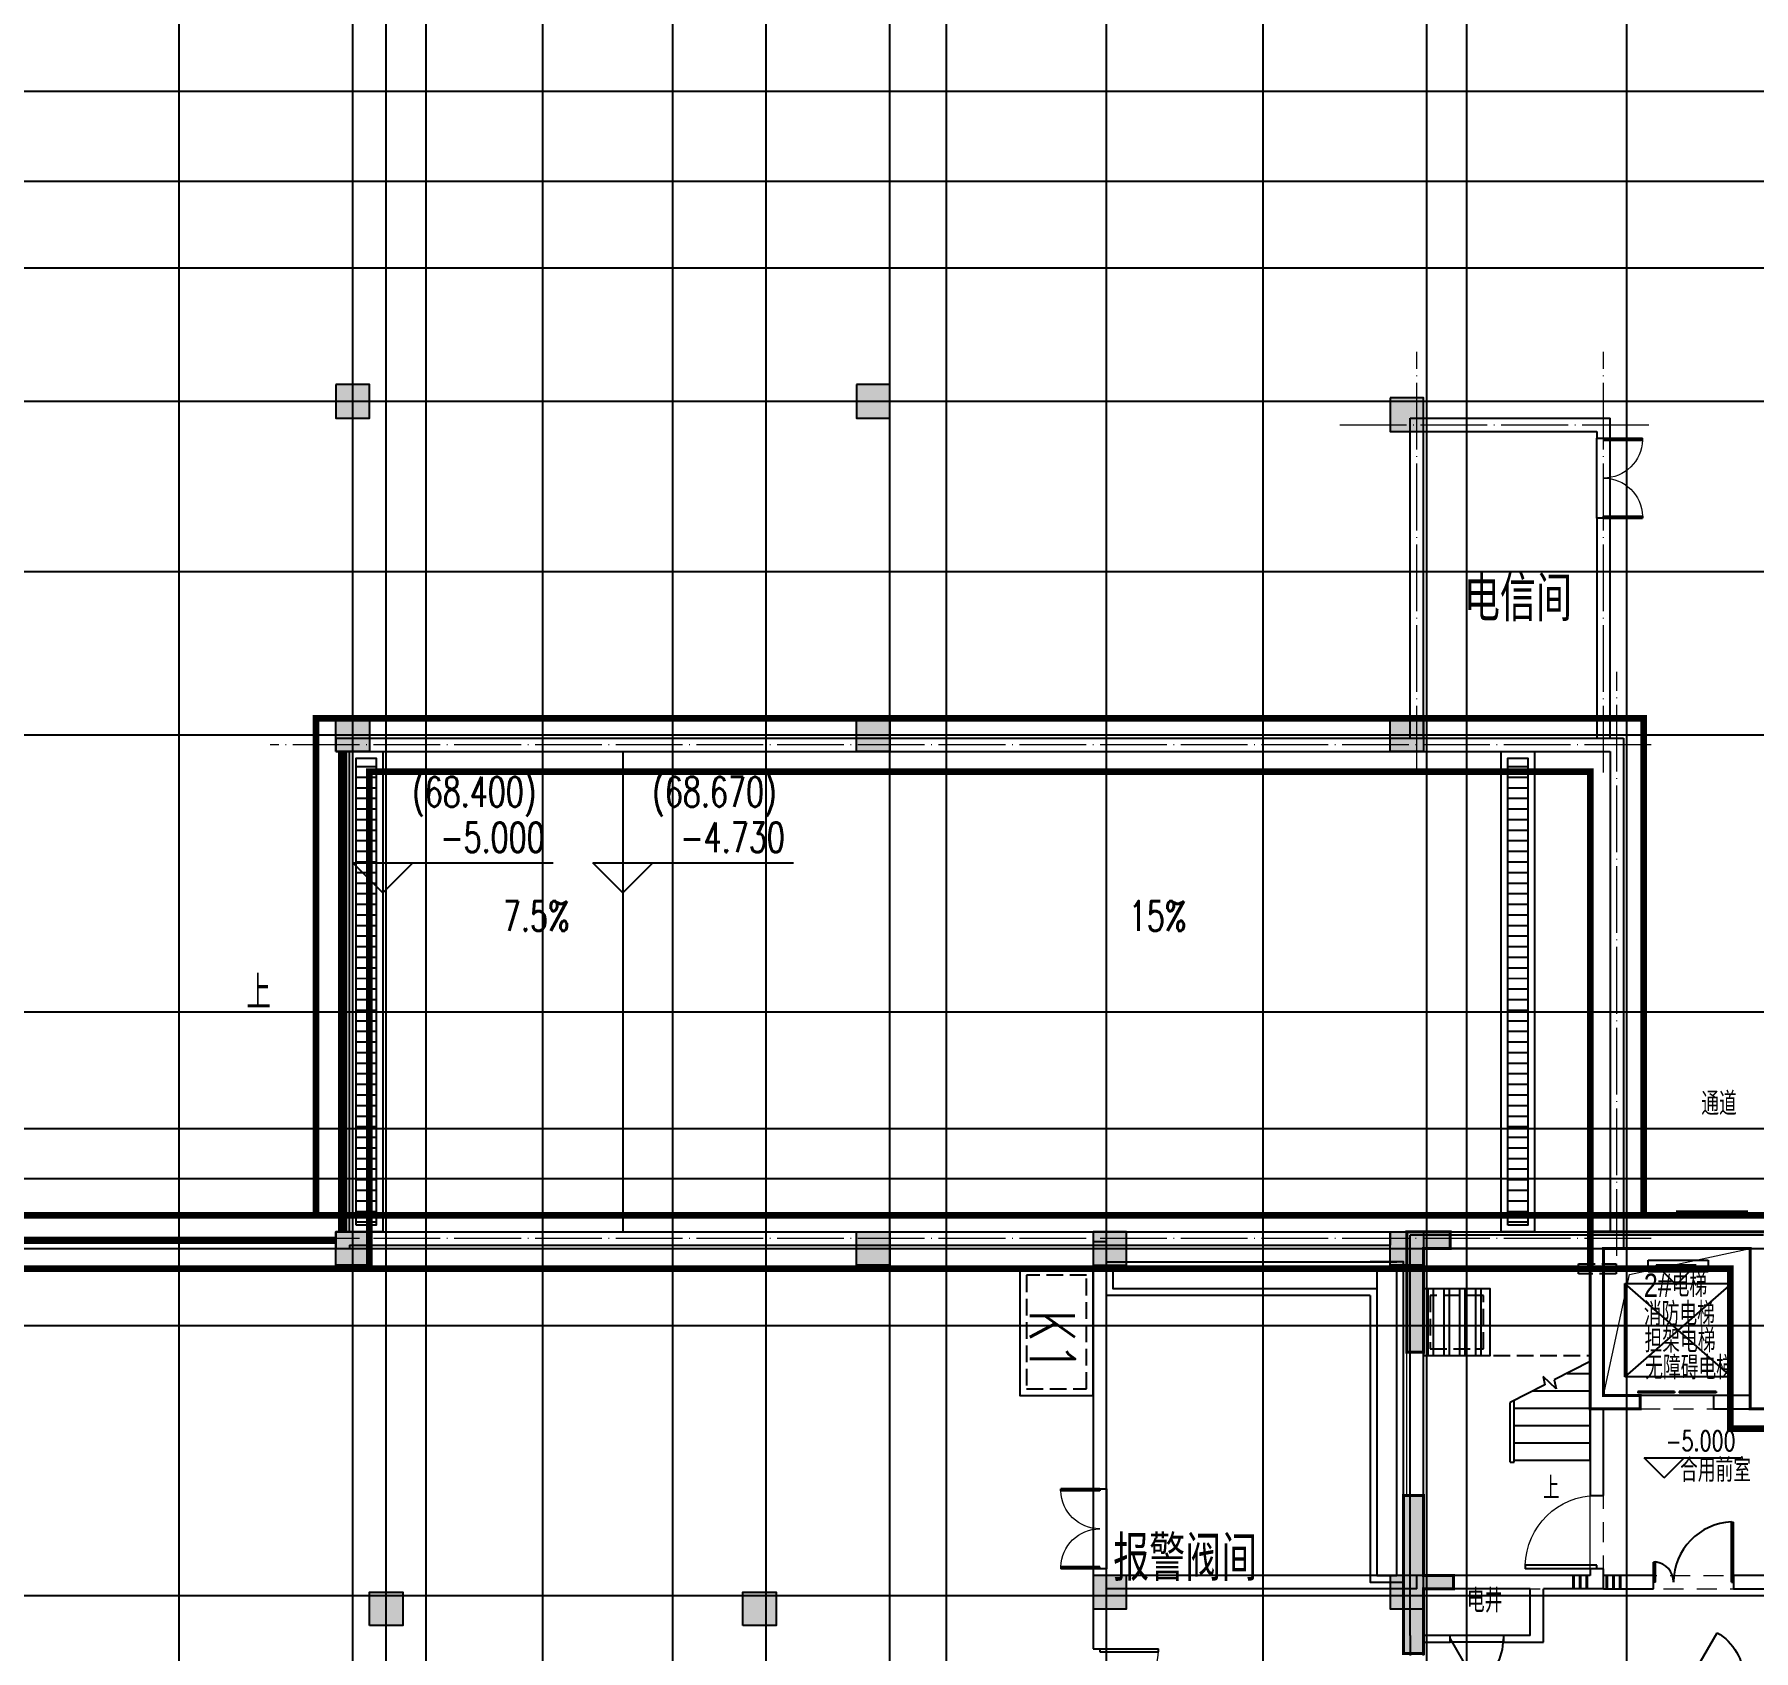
# Model space of a CAD drawing. Extents: x 369444 to 684549, y -549309 to 575337.
# Drawn here: x 561753 to 587524, y 277632 to 301857 of the extents above; entities that cross this region are included whole.
import ezdxf

# ---------------------------------------------------------------- set-up
doc = ezdxf.new("R2010")
doc.units = 0
doc.header["$LTSCALE"] = 1000
doc.header["$MEASUREMENT"] = 0
for name, pattern in [('__DASH', [0.35, 0.25, -0.1]), ('DASH', [0.35, 0.25, -0.1]), ('DOTE', [2.42, 2, -0.2, 0.02, -0.2]), ('线型3', [500, 300, -200])]:
    doc.linetypes.add(name, pattern=pattern)
for name, color, linetype in [('COLUMN', 9, 'Continuous'), ('DIM_ELEV', 3, 'Continuous'), ('DIM_IDEN', 3, 'Continuous'), ('DIM_LEAD', 3, 'Continuous'), ('DIM_SYMB', 3, 'Continuous'), ('DOTE', 1, 'Continuous'), ('EVTR', 2, 'Continuous'), ('K-1看线', 123, 'Continuous'), ('STAIR', 2, 'Continuous'), ('T-填充', 8, 'Continuous'), ('WALL', 9, 'Continuous'), ('WINDOW', 4, 'Continuous'), ('填充', 8, 'Continuous'), ('房间名称', 72, 'Continuous'), ('排水', 61, 'Continuous'), ('砼墙', 151, 'Continuous'), ('车库集水坑', 60, 'Continuous'), ('防火分区线', 7, 'Continuous'), ('集水坑图层', 125, 'Continuous')]:
    doc.layers.add(name, color=color, linetype=linetype)
for name, color, linetype, lineweight in [('DOTE2', 122, 'DOTE', 9), ('TEXT', 7, 'Continuous', 13), ('梁', 4, 'Continuous', 18), ('梁虚线', 134, '线型3', 18), ('次梁箍筋', 1, 'Continuous', 40), ('洞口边线', 9, 'Continuous', 18)]:
    doc.layers.add(name, color=color, linetype=linetype, lineweight=lineweight)
doc.styles.add('_HZTXT', font='txt.shx', dxfattribs={"width": 0.8, "bigfont": 'HZTXT.shx'})
doc.styles.add('_TCH_DIM', font='SIMPLEX', dxfattribs={"bigfont": 'GBCBIG'})
doc.styles.add('HNSJY', font='hnsjy-07.shx', dxfattribs={"width": 0.8, "bigfont": 'hnsjy-hz.shx'})

# ---------------------------------------------------------------- blocks, each defined once
blk = doc.blocks.new('$DorLib2D$00000213')
at = {"color": 0, "linetype": 'DASH', "const_width": 0.02}
blk.add_lwpolyline([(0.5, 0), (-0.5, 0)], dxfattribs=at)
blk = doc.blocks.new('$DorLib2D$00000002')
for p, q in [((-0.5, 0), (-0.5, 0.4875)), ((-0.475, 0.4875), (-0.5, 0.4875)), ((-0.475, 0), (-0.475, 0.4875)), ((0.475, 0), (0.475, 0.4875)), ((0.475, 0.4875), (0.5, 0.4875)), ((0.5, 0), (0.5, 0.4875)), ((-0.5, 0), (-0.475, 0)), ((0.5, 0), (0.475, 0))]:
    blk.add_line(p, q)
at = {"lineweight": 13}
for centre, start, end in [((-0.4875, 0), 0, 88.53072), ((0.4875, 0), 91.46928, 180)]:
    blk.add_arc(centre, 0.4875, start, end, dxfattribs=at)
blk = doc.blocks.new('$DORLIB2D$00000127')
at = {"color": 0}
for points in [[(-0.533, 0.795), (-0.533, 0.69)], [(-0.033, 0.795), (-0.533, 0.795)], [(-0.033, 0.795), (-0.033, 0.69)], [(0.533, 0.795), (0.033, 0.795)], [(0.033, 0.795), (0.033, 0.69)], [(0.533, 0.795), (0.533, 0.69)], [(-0.033, 0.69), (-0.533, 0.69)], [(0.5, 0.5), (-0.5, 0.5)], [(0.533, 0.69), (0.033, 0.69)]]:
    blk.add_lwpolyline(points, dxfattribs=at)
blk = doc.blocks.new('$DorLib2D$00000001')
for p, q in [((0.45, 0.975), (0.5, 0.975)), ((0.45, 0), (0.45, 0.975)), ((0.5, 0), (0.5, 0.975)), ((0.5, 0), (0.45, 0))]:
    blk.add_line(p, q)
at = {"lineweight": 13}
blk.add_arc((0.475, 0), 0.975, 91.4693, 180, dxfattribs=at)
blk = doc.blocks.new('$DORLIB2D$00000228')
at = {"color": 0, "lineweight": -2}
blk.add_line((0.5, 0), (0, 0.866), dxfattribs=at)
blk.add_arc((0.5, 0), 1, 120, 180, dxfattribs=at)
blk = doc.blocks.new('$DorLib2D$00000225')
at = {"color": 0}
for p, q in [((0.475, -0.001), (0.475, 0.752)), ((0.475, 0.752), (0.5, 0.752)), ((0.5, -0.001), (0.5, 0.752)), ((-0.5, 0), (-0.5, 0.252)), ((-0.475, 0.252), (-0.5, 0.252)), ((-0.475, 0), (-0.475, 0.252)), ((-0.475, 0), (-0.5, 0)), ((0.475, -0.001), (0.5, -0.001))]:
    blk.add_line(p, q, dxfattribs=at)
for centre, radius, start, end in [((0.505, -0.002), 0.755, 92.2493, 179.7238), ((-0.501, 0.003), 0.251, 359.7899, 84.0974)]:
    blk.add_arc(centre, radius, start, end, dxfattribs=at)
blk = doc.blocks.new('column500')
h = blk.add_hatch(color=0)
h.dxf.hatch_style = 1
h.paths.add_polyline_path([(-216381, -381440), (-215881, -381440), (-215881, -380940), (-216381, -380940)])
at = {"color": 0}
blk.add_lwpolyline([(-216381, -381440), (-215881, -381440), (-215881, -380940), (-216381, -380940)], close=True, dxfattribs=at)
blk = doc.blocks.new('17#梁图')
at = {"layer": '梁', "color": 0, "lineweight": 18, "ltscale": 1}
for p, q in [((-4574910, 2820123), (-4572810, 2820123)), ((-4574910, 2819873), (-4572810, 2819873)), ((-4575560, 2816173), (-4575560, 2818323)), ((-4575310, 2816173), (-4575310, 2818323)), ((-4572060, 2817673), (-4570410, 2817673)), ((-4572810, 2814973), (-4572810, 2817473)), ((-4574860, 2814973), (-4572810, 2814973))]:
    blk.add_line(p, q, dxfattribs=at)
at = {"layer": '梁虚线', "color": 0, "lineweight": 18, "ltscale": 0.001}
for p, q in [((-4572610, 2814973), (-4572610, 2817473)), ((-4572060, 2817473), (-4570410, 2817473)), ((-4574860, 2814773), (-4572710, 2814773)), ((-4572710, 2814773), (-4569910, 2814773)), ((-4572610, 2814973), (-4569910, 2814973))]:
    blk.add_line(p, q, dxfattribs=at)
at = {"layer": '次梁箍筋', "color": 0, "linetype": 'Continuous'}
for points in [[(-4573060, 2814973, 44.9, 44.9, 0), (-4573060, 2814773, 0, 0, 0)], [(-4572960, 2814973, 44.9, 44.9, 0), (-4572960, 2814773, 0, 0, 0)], [(-4572860, 2814973, 44.9, 44.9, 0), (-4572860, 2814773, 0, 0, 0)], [(-4572560, 2814973, 44.9, 44.9, 0), (-4572560, 2814773, 0, 0, 0)], [(-4572460, 2814973, 44.9, 44.9, 0), (-4572460, 2814773, 0, 0, 0)], [(-4572360, 2814973, 44.9, 44.9, 0), (-4572360, 2814773, 0, 0, 0)]]:
    blk.add_lwpolyline(points, format="xyseb", dxfattribs=at)
at = {"layer": '洞口边线', "color": 0, "ltscale": 1}
blk.add_lwpolyline([(-4570410, 2819873), (-4572610, 2819873), (-4572610, 2817673), (-4572221, 2819484), (-4570410, 2819873)], close=True, dxfattribs=at)
at = {"layer": '砼墙', "color": 0, "ltscale": 1, "const_width": 45}
for points in [[(-4574910, 2819873), (-4575310, 2819873), (-4575310, 2818323), (-4575560, 2818323), (-4575560, 2820123), (-4574910, 2820123)], [(-4574860, 2814773), (-4575310, 2814773), (-4575310, 2813803), (-4575610, 2813803), (-4575610, 2814773), (-4575610, 2816173), (-4575310, 2816173), (-4575310, 2814973), (-4574860, 2814973)]]:
    blk.add_lwpolyline(points, close=True, dxfattribs=at)
blk.add_lwpolyline([(-4569660, 2817473), (-4570410, 2817473), (-4570410, 2819873), (-4572610, 2819873), (-4572610, 2817673), (-4572060, 2817673), (-4572060, 2817473), (-4572810, 2817473), (-4572810, 2820123), (-4570410, 2820123), (-4570160, 2820123), (-4570160, 2817723), (-4569660, 2817723), (-4569660, 2817473), (-4569660, 2817373), (-4569910, 2817373), (-4569910, 2817473)], dxfattribs=at)

msp = doc.modelspace()

# ---------------------------------------------------------------- hatches: boundary and pattern name
at = {"layer": 'T-填充'}
h = msp.add_hatch(color=8, dxfattribs=at)
h.dxf.hatch_style = 1
h.paths.add_polyline_path([(600674.5, 278557), (600674.5, 279057), (600124.5, 279057), (600124.5, 278557)])
h.paths.add_polyline_path([(599974.5, 277257), (599974.5, 277007), (599974.5, 276857), (600124.5, 276857), (600374.5, 276857), (600374.5, 277257)], flags=17)
h.paths.add_polyline_path([(588424.5, 278557), (588424.5, 279007), (587974.5, 279007), (587974.5, 278557)])
h.paths.add_polyline_path([(588224.5, 277257), (587774.5, 277257), (587774.5, 276857), (588024.5, 276857), (588224.5, 276857), (588224.5, 277007)], flags=17)
h.paths.add_polyline_path([(607624.5, 275007), (605574.5, 275007), (605574.5, 278557), (605174.5, 278557), (605174.5, 278757), (605574.5, 278757), (605574.5, 283457), (603074.5, 283457), (603074.5, 281057), (602324.5, 281057), (602324.5, 281257), (602874.5, 281257), (602874.5, 283457), (600674.5, 283457), (600674.5, 281257), (601224.5, 281257), (601224.5, 281057), (600424.5, 281057), (600424.5, 283707), (602874.5, 283707), (605824.5, 283707), (605824.5, 278757), (605824.5, 275257), (607874.5, 275257), (611474.5, 275257), (614474.5, 275257), (614474.5, 272107), (614474.5, 265707), (613924.5, 265707), (613924.5, 265957), (614174.5, 265957), (614174.5, 271857), (613774.5, 271857), (613774.5, 272107), (614174.5, 272107), (614174.5, 275007), (611474.5, 275007), (611474.5, 273257), (611224.5, 273257), (611224.5, 275007), (607874.5, 275007), (607874.5, 274157), (607624.5, 274157)])
h.paths.add_polyline_path([(592274.5, 274207), (591724.5, 274207), (591724.5, 274457), (592274.5, 274457), (592674.5, 274457), (592674.5, 274207), (592524.5, 274207), (592524.5, 271307), (590774.5, 271307), (590774.5, 271557), (592274.5, 271557)], flags=17)
h.paths.add_polyline_path([(582974.5, 283657), (582574.5, 283657), (582574.5, 282107), (582324.5, 282107), (582324.5, 283907), (582974.5, 283907)])
h.paths.add_polyline_path([(598224.5, 266707), (597374.5, 266707), (596674.5, 266707), (596674.5, 266957), (597124.5, 266957), (597124.5, 270157), (597374.5, 270157), (597374.5, 266957), (598224.5, 266957)], flags=17)
h.paths.add_polyline_path([(590774.5, 266707), (589924.5, 266707), (589924.5, 266957), (590774.5, 266957), (590774.5, 270157), (591024.5, 270157), (591024.5, 266957), (591474.5, 266957), (591474.5, 266707)], flags=17)
h.paths.add_polyline_path([(596424.5, 274207), (595874.5, 274207), (595874.5, 271557), (597374.5, 271557), (597374.5, 271307), (595624.5, 271307), (595624.5, 274207), (595474.5, 274207), (595474.5, 274457), (595874.5, 274457), (596424.5, 274457)], flags=17)
h.paths.add_polyline_path([(604774.5, 266707), (603724.5, 266707), (602974.5, 266707), (602974.5, 266957), (603724.5, 266957), (603724.5, 270757), (604024.5, 270757), (604024.5, 266957), (604774.5, 266957)], flags=17)
h.paths.add_polyline_path([(600124.5, 274232), (599674.5, 274232), (599674.5, 274482), (600374.5, 274482), (600374.5, 271307), (600124.5, 271307)], flags=17)
h.paths.add_polyline_path([(588474.5, 274207), (588024.5, 274207), (588024.5, 271307), (587774.5, 271307), (587774.5, 274457), (588474.5, 274457)], flags=17)
h.paths.add_polyline_path([(584124.5, 266707), (583374.5, 266707), (583374.5, 266957), (584124.5, 266957), (584124.5, 270657), (584424.5, 270657), (584424.5, 266957), (585174.5, 266957), (585174.5, 266707)], flags=17)
h.paths.add_polyline_path([(583024.5, 278557), (582574.5, 278557), (582574.5, 277587), (582274.5, 277587), (582274.5, 278557), (582274.5, 279957), (582574.5, 279957), (582574.5, 278757), (583024.5, 278757)])
h.paths.add_polyline_path([(574224.5, 265707), (573674.5, 265707), (573674.5, 270407), (573974.5, 270407), (573974.5, 265957), (574224.5, 265957)])
h.paths.add_polyline_path([(578174.5, 266707), (577474.5, 266707), (577474.5, 265707), (576624.5, 265707), (576624.5, 265957), (577224.5, 265957), (577224.5, 266957), (577224.5, 269857), (577474.5, 269857), (577474.5, 266957), (578174.5, 266957)], flags=17)
h.paths.add_polyline_path([(600374.5, 266707), (600024.5, 266707), (600024.5, 266957), (600074.5, 266957), (600074.5, 270157), (600374.5, 270157), (600374.5, 266957), (600574.5, 266957), (600574.5, 266707)], flags=17)
h.paths.add_polyline_path([(588124.5, 266707), (587774.5, 266707), (587574.5, 266707), (587574.5, 266957), (587774.5, 266957), (587774.5, 270157), (588074.5, 270157), (588074.5, 266957), (588124.5, 266957)], flags=17)
h.paths.add_polyline_path([(574374.5, 271857), (573674.5, 271857), (573674.5, 275257), (574349.5, 275257), (574349.5, 275007), (573974.5, 275007), (573974.5, 272107), (574374.5, 272107)])
edge = h.paths.add_edge_path()
edge.add_line((588224.5, 281257), (587474.5, 281257))
edge.add_line((587474.5, 281257), (587474.5, 283657))
edge.add_line((587474.5, 283657), (585274.5, 283657))
edge.add_line((585274.5, 283657), (585274.5, 281457))
edge.add_line((585274.5, 281457), (585824.5, 281457))
edge.add_line((585824.5, 281457), (585824.5, 281257))
edge.add_line((585824.5, 281257), (585074.5, 281257))
edge.add_line((585074.5, 281257), (585074.5, 283907))
edge.add_line((585074.5, 283907), (587474.5, 283907))
edge.add_line((587474.5, 283907), (587724.5, 283907))
edge.add_line((587724.5, 283907), (587724.5, 281507))
edge.add_line((587724.5, 281507), (588224.5, 281507))
edge.add_line((588224.5, 281507), (588224.5, 281257))
edge.add_line((588224.5, 281257), (588224.5, 281157))
edge.add_line((588224.5, 281157), (587974.5, 281157))
edge.add_line((587974.5, 281157), (587974.5, 281257))
h.paths.add_polyline_path([(588224.5, 281257), (587474.5, 281257), (587474.5, 283657), (585274.5, 283657), (585274.5, 281457), (585824.5, 281457), (585824.5, 281257), (585074.5, 281257), (585074.5, 283907), (587474.5, 283907), (587724.5, 283907), (587724.5, 281507), (588224.5, 281507)], flags=17)
edge = h.paths.add_edge_path()
edge.add_line((614224.5, 262126), (614474.5, 262126))
edge.add_line((614224.5, 262126), (614224.5, 265707))
edge.add_line((614474.5, 262126), (614474.5, 265707))
edge.add_line((588024.5, 276857), (588024.5, 276107))
edge.add_line((588024.5, 276107), (584424.5, 276107))
edge.add_line((584424.5, 276107), (584424.5, 275007))
edge.add_line((584424.5, 275007), (584424.5, 272857))
edge.add_line((584424.5, 272857), (584124.5, 272857))
edge.add_line((584124.5, 272857), (584124.5, 275007))
edge.add_line((584124.5, 275007), (582574.5, 275007))
edge.add_line((582574.5, 275007), (580524.5, 275007))
edge.add_line((580524.5, 275007), (580524.5, 274157))
edge.add_line((580524.5, 274157), (580274.5, 274157))
edge.add_line((580274.5, 274157), (580274.5, 275007))
edge.add_line((580274.5, 275007), (576924.5, 275007))
edge.add_line((576924.5, 275007), (576924.5, 272107))
edge.add_line((576924.5, 272107), (580274.5, 272107))
edge.add_line((580274.5, 272107), (580274.5, 272657))
edge.add_line((580274.5, 272657), (580524.5, 272657))
edge.add_line((580524.5, 272657), (580524.5, 271857))
edge.add_line((580524.5, 271857), (580524.5, 266957))
edge.add_line((580524.5, 266957), (580674.5, 266957))
edge.add_line((580674.5, 266957), (580674.5, 266707))
edge.add_line((580674.5, 266707), (580524.5, 266707))
edge.add_line((580524.5, 266707), (580524.5, 265957))
edge.add_line((580524.5, 265957), (610674.5, 265957))
edge.add_line((610674.5, 265957), (610674.5, 266707))
edge.add_line((610674.5, 266707), (609974.5, 266707))
edge.add_line((609974.5, 266707), (609974.5, 266957))
edge.add_line((609974.5, 266957), (610674.5, 266957))
edge.add_line((610674.5, 266957), (610674.5, 269757))
edge.add_line((610674.5, 269757), (610924.5, 269757))
edge.add_line((610924.5, 269757), (610924.5, 266957))
edge.add_line((610924.5, 266957), (610924.5, 265957))
edge.add_line((610924.5, 265957), (611924.5, 265957))
edge.add_line((611924.5, 265957), (611924.5, 271857))
edge.add_line((611924.5, 271857), (607874.5, 271857))
edge.add_line((607874.5, 271857), (607874.5, 266957))
edge.add_line((607874.5, 266957), (608174.5, 266957))
edge.add_line((608174.5, 266957), (608174.5, 266707))
edge.add_line((608174.5, 266707), (607874.5, 266707))
edge.add_line((607874.5, 266707), (607474.5, 266707))
edge.add_line((607474.5, 266707), (607474.5, 266957))
edge.add_line((607474.5, 266957), (607624.5, 266957))
edge.add_line((607624.5, 266957), (607624.5, 271857))
edge.add_line((607624.5, 271857), (603724.5, 271857))
edge.add_line((603724.5, 271857), (603724.5, 276107))
edge.add_line((603724.5, 276107), (600124.5, 276107))
edge.add_line((600124.5, 276107), (600124.5, 276857))
edge.add_line((587774.5, 276857), (587774.5, 276357))
edge.add_line((587774.5, 276357), (584124.5, 276357))
edge.add_line((584124.5, 276357), (584124.5, 275257))
edge.add_line((584124.5, 275257), (582574.5, 275257))
edge.add_line((582574.5, 275257), (582574.5, 276227))
edge.add_line((582574.5, 276227), (582274.5, 276227))
edge.add_line((582274.5, 276227), (582274.5, 275257))
edge.add_line((582274.5, 275257), (580274.5, 275257))
edge.add_line((580274.5, 275257), (576674.5, 275257))
edge.add_line((576674.5, 275257), (576199.5, 275257))
edge.add_line((576199.5, 275257), (576199.5, 275007))
edge.add_line((576199.5, 275007), (576674.5, 275007))
edge.add_line((576674.5, 275007), (576674.5, 271857))
edge.add_line((576674.5, 271857), (580274.5, 271857))
edge.add_line((580274.5, 271857), (580274.5, 266957))
edge.add_line((580274.5, 266957), (579974.5, 266957))
edge.add_line((579974.5, 266957), (579974.5, 266707))
edge.add_line((579974.5, 266707), (580274.5, 266707))
edge.add_line((580274.5, 266707), (580274.5, 265707))
edge.add_line((580274.5, 265707), (610674.5, 265707))
edge.add_line((610674.5, 265707), (612174.5, 265707))
edge.add_line((612174.5, 265707), (612174.5, 272107))
edge.add_line((612174.5, 272107), (607874.5, 272107))
edge.add_line((607874.5, 272107), (607874.5, 272657))
edge.add_line((607874.5, 272657), (607624.5, 272657))
edge.add_line((607624.5, 272657), (607624.5, 272107))
edge.add_line((607624.5, 272107), (604024.5, 272107))
edge.add_line((604024.5, 272107), (604024.5, 276357))
edge.add_line((604024.5, 276357), (600374.5, 276357))
edge.add_line((600374.5, 276357), (600374.5, 276857))
edge.add_line((588224.5, 277257), (599974.5, 277257))
edge.add_line((588224.5, 277007), (599974.5, 277007))
at = {"layer": '填充'}
h = msp.add_hatch(dxfattribs=at)
h.set_pattern_fill('ANSI31', color=256, scale=100, angle=675, style=0)
h.set_pattern_definition([(360, (-17761558.82, 3496204.65), (1e-13, 158.75), [])])
h.paths.add_polyline_path([(566574.5, 284007), (566574.5, 291007), (566874.5, 291007), (566874.5, 284007)])
h = msp.add_hatch(dxfattribs=at)
h.set_pattern_fill('ANSI31', color=256, scale=100, angle=675, style=0)
h.set_pattern_definition([(360, (-17744291.82, 3496204.65), (1e-13, 158.75), [])])
h.paths.add_polyline_path([(583841.5, 284007), (583841.5, 291007), (584141.5, 291007), (584141.5, 284007)])
at = {"layer": '填充', "ltscale": 6}
h = msp.add_hatch(dxfattribs=at)
h.set_pattern_fill('ANSI31', color=256, scale=150, angle=45, style=0)
h.set_pattern_definition([(90, (-38490348839.55, -3903794473.42), (-238.125, 4e-14), [])])
h.paths.add_polyline_path([(581874.5, 283357), (577924.5, 283357), (577924.5, 283057), (581874.5, 283057)])
h = msp.add_hatch(dxfattribs=at)
h.set_pattern_fill('ANSI31', color=256, scale=150, angle=135, style=0)
h.set_pattern_definition([(180, (-38490348839.55, -3903794473.42), (-4e-14, -238.125), [])])
h.paths.add_polyline_path([(582174.5, 283357), (581874.5, 283357), (581874.5, 283057), (581874.5, 278757), (582174.5, 278757)])
at = {"layer": '集水坑图层'}
h = msp.add_hatch(dxfattribs=at)
h.set_pattern_fill('ANSI32', color=256, scale=50, angle=45, style=0)
h.set_pattern_definition([(270, (265463.59, 173504.4), (-238.125, -6e-14), []), (270, (265542.96, 173425.04), (-238.125, -6e-14), [])])
h.paths.add_polyline_path([(582574.5, 282057), (582574.5, 282557), (582574.5, 283057), (583574.5, 283057), (583574.5, 282057)])

# ---------------------------------------------------------------- linework, layer by layer
at = {"layer": 'DIM_ELEV'}
for p, q in [((566974.5, 288991), (566524.5, 289441)), ((566524.5, 289441), (569531.4, 289441)), ((566974.5, 288991), (567424.5, 289441)), ((570574.5, 288991), (570124.5, 289441)), ((570124.5, 289441), (573131.4, 289441)), ((570574.5, 288991), (571024.5, 289441)), ((586362.3, 284219.2), (587435.8, 284219.2)), ((586362.3, 283114.2), (586062.3, 283414.2)), ((586062.3, 283414.2), (586662.3, 283414.2)), ((586362.3, 283114.2), (586662.3, 283414.2)), ((586184.4, 280221.2), (585884.4, 280521.2)), ((585884.4, 280521.2), (587339.9, 280521.2)), ((586184.4, 280221.2), (586484.4, 280521.2))]:
    msp.add_line(p, q, dxfattribs=at)
at = {"layer": 'DIM_IDEN'}
msp.add_circle((582905.1, 282361.6), 0, dxfattribs=at)
at = {"layer": 'DIM_LEAD', "const_width": 40}
msp.add_lwpolyline([(586654.2, 283315.9, 1), (586654.2, 283355.9, 1)], format="xyb", close=True, dxfattribs=at)
at = {"layer": 'DIM_SYMB', "lineweight": -2}
for points in [[(569920, 288261.8, 0, 0, 0), (569105.1, 288261.8, 120, 0, 0), (568655.1, 288261.8, 0, 0, 0)], [(579194.9, 288261.8, 0, 0, 0), (578380, 288261.8, 120, 0, 0), (577930, 288261.8, 0, 0, 0)]]:
    msp.add_lwpolyline(points, format="xyseb", dxfattribs=at)
at = {"layer": 'DIM_SYMB'}
msp.add_lwpolyline([(565403.3, 287507, 0, 0, 0), (584424.5, 287507, 120, 0, 0), (584874.5, 287507, 0, 0, 0)], format="xyseb", dxfattribs=at)
at = {"layer": 'DIM_SYMB', "elevation": 0}
msp.add_lwpolyline([(584474.5, 280357, 0, 0, 0), (584474.5, 281227, 80, 0, 0), (584474.5, 281527, 0, 0, 0)], format="xyseb", dxfattribs=at)
at = {"layer": 'DOTE', "color": 8}
for p, q in [((563924.5, 261807), (563924.5, 476704.8)), ((566524.5, 59364.2), (566524.5, 476704.8)), ((567024.5, 59364.2), (567024.5, 476704.8)), ((567624.5, 59364.2), (567624.5, 476704.8)), ((569374.5, 261807), (569374.5, 476704.8)), ((571324.5, 261807), (571324.5, 476704.8)), ((572724.5, 59364.2), (572724.5, 476704.8)), ((574574.5, 59364.2), (574574.5, 476704.8)), ((575424.5, 59364.2), (575424.5, 476704.8)), ((577824.5, 261807), (577824.5, 476704.8)), ((580174.5, 59364.2), (580174.5, 476704.8)), ((582624.5, 59364.2), (582624.5, 476704.8)), ((583224.5, 261807), (583224.5, 476704.8)), ((585624.5, 261807), (585624.5, 476704.8))]:
    msp.add_line(p, q, dxfattribs=at)
at = {"layer": 'DOTE', "color": 8, "lineweight": -2}
for p, q in [((377844.4, 301006.9), (624570.9, 301006.9)), ((377844.4, 299657), (624570.9, 299657)), ((377844.4, 298357), (624570.9, 298357)), ((377844.4, 296357), (624570.9, 296357)), ((377844.4, 293807), (624570.9, 293807)), ((377844.4, 291357), (624570.9, 291357)), ((377844.4, 287207), (624570.9, 287207)), ((377844.4, 285456.9), (624570.9, 285456.9)), ((377844.4, 284706.9), (624570.9, 284706.9)), ((377844.4, 283657), (624570.9, 283657)), ((377844.4, 282507), (624570.9, 282507)), ((377844.4, 278457), (624570.9, 278457))]:
    msp.add_line(p, q, dxfattribs=at)
at = {"layer": 'DOTE2', "linetype": 'DOTE', "ltscale": 0.5}
for points in [[(582474.5, 290793.2), (582474.5, 297101.3)], [(585274.5, 290793.2), (585274.5, 297101.3)], [(581322.2, 296007), (586020.1, 296007)]]:
    msp.add_lwpolyline(points, dxfattribs=at)
at = {"layer": 'DOTE2', "linetype": 'DOTE', "ltscale": 0.5, "elevation": 96.9}
for points in [[(585474.5, 283548.5), (585474.5, 292301.3)], [(585988.3, 291207), (565287.3, 291207)], [(585988.3, 283807), (565287.3, 283807)]]:
    msp.add_lwpolyline(points, dxfattribs=at)
at = {"layer": 'EVTR'}
for p, q in [((585944.5, 283483.1, 0), (586844.5, 283483.1, 0)), ((585944.5, 283308.1, 0), (585944.5, 283483.1, 0)), ((586844.5, 283483.1, 0), (586844.5, 283308.1, 0)), ((586844.5, 283308.1, 0), (585944.5, 283308.1, 0)), ((587194.5, 281733.1, 0), (585594.5, 283133.1, 0)), ((587194.5, 283133.1, 0), (585594.5, 281733.1, 0)), ((585594.5, 283133.1, 0), (587194.5, 283133.1, 0)), ((585594.5, 281733.1, 0), (585594.5, 283133.1, 0)), ((587194.5, 283133.1, 0), (587194.5, 281733.1, 0)), ((587194.5, 281733.1, 0), (585594.5, 281733.1, 0))]:
    msp.add_line(p, q, dxfattribs=at)
at = {"layer": 'K-1看线', "linetype": 'DASH', "elevation": 0}
msp.add_lwpolyline([(585462.6, 283429.4), (585462.6, 283279.4), (584901, 283279.4), (584901, 283429.4)], close=True, dxfattribs=at)
at = {"layer": 'STAIR'}
for p, q in [((585074.5, 281964.9), (584536.7, 281688.9)), ((585074.5, 280487), (585074.5, 281964.9)), ((584565.1, 281556.9), (584367.9, 281739.8)), ((584367.9, 281739.8), (584394.6, 281616)), ((584536.7, 281688.9), (584565.1, 281556.9)), ((584727.8, 281787), (585074.5, 281787)), ((584394.6, 281616), (583874.5, 281349.1)), ((584221.2, 281527), (585074.5, 281527)), ((583874.5, 280487), (583874.5, 281349.1)), ((583874.5, 280457), (583874.5, 281349.1)), ((583934.5, 280457), (583934.5, 281379.9)), ((583934.5, 281267), (585074.5, 281267)), ((583934.5, 281007), (585074.5, 281007)), ((583934.5, 280747), (585074.5, 280747)), ((583874.5, 280457), (583934.5, 280457)), ((583934.5, 280487), (585074.5, 280487))]:
    msp.add_line(p, q, dxfattribs=at)
at = {"layer": 'WALL'}
for p, q in [((582374.5, 291307), (582374.5, 296107)), ((582374.5, 296107), (585374.5, 296107)), ((582574.5, 291307), (582574.5, 295907)), ((582574.5, 295907), (585174.5, 295907)), ((585174.5, 295907), (585174.5, 295807)), ((585374.5, 295807), (585374.5, 296107)), ((585174.5, 295807), (585374.5, 295807)), ((585374.5, 294607), (585174.5, 294607)), ((585174.5, 294607), (585174.5, 291307)), ((585374.5, 291307), (585374.5, 294607)), ((582374.5, 291307), (582574.5, 291307)), ((585174.5, 291307), (585374.5, 291307)), ((577624.5, 283757), (577624.5, 280057)), ((577824.5, 283757), (577624.5, 283757)), ((577824.5, 280057), (577824.5, 283757)), ((585174.5, 283857), (582374.5, 283857)), ((582374.5, 278657), (582374.5, 283857)), ((582574.5, 283907), (585374.5, 283907)), ((582574.5, 283907), (582574.5, 283657)), ((587674.5, 283857), (585174.5, 283857)), ((582574.5, 283657), (585574.5, 283657)), ((585074.5, 283657), (582574.5, 283657)), ((582574.5, 278757), (582574.5, 283657)), ((585074.5, 281357), (585074.5, 283657)), ((587474.5, 283657), (585274.5, 283657)), ((585274.5, 281457), (585274.5, 283657)), ((587474.5, 281457), (587474.5, 283657)), ((585824.5, 281457), (585274.5, 281457)), ((585824.5, 281257), (585824.5, 281457)), ((587474.5, 281457), (586924.5, 281457)), ((586924.5, 281457), (586924.5, 281257)), ((585074.5, 281357), (585074.5, 279957)), ((585274.5, 279957), (585274.5, 281257)), ((585274.5, 281257), (585824.5, 281257)), ((586924.5, 281257), (587574.5, 281257)), ((577624.5, 280057), (577824.5, 280057)), ((585074.5, 279957), (585274.5, 279957)), ((577824.5, 278857), (577624.5, 278857)), ((577624.5, 278857), (577624.5, 278657)), ((577824.5, 278657), (577824.5, 278857)), ((585274.5, 278857), (585074.5, 278857)), ((585074.5, 278857), (585074.5, 278757)), ((585274.5, 278557), (585274.5, 278857)), ((577624.5, 278657), (577624.5, 277657)), ((582474.5, 278757), (577824.5, 278757)), ((577824.5, 277657), (577824.5, 278657)), ((582374.5, 277857), (582374.5, 278657)), ((582474.5, 278557), (582474.5, 278757)), ((584274.5, 278757), (582574.5, 278757)), ((585074.5, 278757), (584274.5, 278757)), ((586024.5, 278757), (585274.5, 278757)), ((586024.5, 278557), (586024.5, 278757)), ((589474.5, 278757), (587224.5, 278757)), ((587224.5, 278757), (587224.5, 278557)), ((582474.5, 278557), (577824.5, 278557)), ((584174.5, 278557), (582574.5, 278557)), ((582574.5, 277857), (582574.5, 278557)), ((584174.5, 277857), (584174.5, 278557)), ((585274.5, 278557), (584374.5, 278557)), ((584374.5, 277757), (584374.5, 278557)), ((585274.5, 278557), (586024.5, 278557)), ((587224.5, 278557), (589574.5, 278557)), ((582374.5, 277857), (582374.5, 277557)), ((582974.3, 277857), (582574.5, 277857)), ((582974.3, 277757), (582974.3, 277857)), ((584174.5, 277857), (583774.3, 277857)), ((583774.3, 277857), (583774.3, 277757)), ((577624.5, 277657), (577824.5, 277657)), ((582574.5, 277557), (582574.5, 277757)), ((582574.5, 277757), (582974.3, 277757)), ((583774.3, 277757), (584374.5, 277757))]:
    msp.add_line(p, q, dxfattribs=at)
at = {"layer": 'WALL', "linetype": 'ByBlock'}
for p, q in [((566274.5, 291307), (585574.5, 291307)), ((566274.5, 291307), (566274.5, 291107)), ((585574.5, 291307), (585574.5, 283657)), ((566274.5, 291107), (566474.5, 291107)), ((566474.5, 291107), (585374.5, 291107)), ((585374.5, 291107), (585374.5, 283907)), ((566474.5, 283907), (566274.5, 283907)), ((566274.5, 283907), (566274.5, 283807)), ((566274.5, 283907), (566274.5, 283657)), ((566274.5, 283807), (566274.5, 283907)), ((566474.5, 283907), (582074.5, 283907)), ((582074.5, 283907), (582074.5, 283707)), ((566274.5, 283657), (566474.5, 283657)), ((566474.5, 283707), (582074.5, 283707)), ((566474.5, 283707), (566474.5, 283657))]:
    msp.add_line(p, q, dxfattribs=at)
at = {"layer": 'WINDOW'}
for p, q in [((585174.5, 294607, 96.9), (585174.5, 295807, 96.9)), ((585374.5, 294607, 96.9), (585374.5, 295807, 96.9)), ((577624.5, 280057, 0), (577624.5, 278857, 0)), ((577824.5, 280057, 0), (577824.5, 278857, 0)), ((583774.3, 277857, 0), (582974.3, 277857, 0)), ((583774.3, 277757, 0), (582974.3, 277757, 0))]:
    msp.add_line(p, q, dxfattribs=at)
at = {"layer": '填充', "ltscale": 6}
msp.add_lwpolyline([(581874.5, 283357), (581874.5, 283057)], dxfattribs=at)
at = {"layer": '排水'}
for points in [[(566474.5, 283907), (566474.5, 291107), (566974.5, 291107), (566974.5, 283907), (566474.5, 283907)], [(566574.5, 284007), (566574.5, 291007), (566874.5, 291007), (566874.5, 284007), (566574.5, 284007)], [(583741.5, 283907), (583741.5, 291107), (584241.5, 291107), (584241.5, 283907), (583741.5, 283907)], [(583841.5, 284007), (583841.5, 291007), (584141.5, 291007), (584141.5, 284007), (583841.5, 284007)]]:
    msp.add_lwpolyline(points, dxfattribs=at)
at = {"layer": '排水', "linetype": 'ByBlock', "lineweight": -2, "ltscale": 6}
msp.add_lwpolyline([(570574.5, 291107), (570574.5, 283907)], dxfattribs=at)
at = {"layer": '排水', "ltscale": 6}
for points in [[(581774.5, 282957), (577824.5, 282957), (577824.5, 283457), (582174.5, 283457)], [(581874.5, 283057), (577924.5, 283057), (577924.5, 283357), (582074.5, 283357)], [(581774.5, 282957), (581774.5, 278657), (582274.5, 278657), (582274.5, 283457), (581774.5, 283457)], [(581874.5, 283057), (581874.5, 278757), (582174.5, 278757), (582174.5, 283357), (581874.5, 283357)]]:
    msp.add_lwpolyline(points, dxfattribs=at)
at = {"layer": '砼墙', "color": 8, "ltscale": 1}
for points in [[(582974.5, 283657), (582574.5, 283657), (582574.5, 282107), (582324.5, 282107), (582324.5, 283907), (582974.5, 283907)], [(583024.5, 278557), (582574.5, 278557), (582574.5, 277587), (582274.5, 277587), (582274.5, 278557), (582274.5, 279957), (582574.5, 279957), (582574.5, 278757), (583024.5, 278757)]]:
    msp.add_lwpolyline(points, close=True, dxfattribs=at)
msp.add_lwpolyline([(588224.5, 281257), (587474.5, 281257), (587474.5, 283657), (585274.5, 283657), (585274.5, 281457), (585824.5, 281457), (585824.5, 281257), (585074.5, 281257), (585074.5, 283907), (587474.5, 283907), (587724.5, 283907), (587724.5, 281507), (588224.5, 281507), (588224.5, 281257), (588224.5, 281157), (587974.5, 281157), (587974.5, 281257)], dxfattribs=at)
at = {"layer": '车库集水坑', "color": 4, "lineweight": -2, "extrusion": (-0.000253946, 2.59281e-12, 1), "elevation": -146.7}
msp.add_lwpolyline([(577624.5, 283357), (576524.5, 283357), (576524.5, 281457), (577624.5, 281457)], close=True, dxfattribs=at)
at = {"layer": '车库集水坑', "color": 4, "linetype": '__DASH', "lineweight": -2, "extrusion": (-0.000253946, 2.59281e-12, 1), "elevation": -146.7}
msp.add_lwpolyline([(577524.5, 283257), (576624.5, 283257), (576624.5, 281557), (577524.5, 281557)], close=True, dxfattribs=at)
at = {"layer": '防火分区线', "color": 2, "linetype": 'DASH', "ltscale": 8, "const_width": 100}
for points in [[(561074.5, 283357), (566774.5, 283357), (566774.5, 290807), (585074.5, 290807), (585074.5, 283357), (587174.5, 283357), (587174.5, 280957), (589974.5, 280957), (589974.5, 282357), (592374.5, 282357), (592374.5, 278257), (598274.5, 278257), (598274.5, 283307), (598424.5, 283307), (598424.5, 284757), (589874.5, 284757), (589874.5, 286357), (588904.5, 286357), (588904.5, 323407)], [(560274.5, 284157), (565974.5, 284157), (565974.5, 291607), (585874.5, 291607), (585874.5, 284157), (587974.5, 284157), (587974.5, 281757), (589174.5, 281757), (589174.5, 283157), (593174.5, 283157), (593174.5, 279057), (597474.5, 279057), (597474.5, 283957), (589074.5, 283957), (589074.5, 285557), (588104.5, 285557), (588104.5, 322607)]]:
    msp.add_lwpolyline(points, dxfattribs=at)
at = {"layer": '防火分区线', "color": 3, "linetype": 'DASH', "ltscale": 8, "const_width": 100}
for points in [[(560274.5, 284157), (587974.5, 284157), (587974.5, 281757), (589174.5, 281757), (589174.5, 283157), (593174.5, 283157), (593174.5, 279057), (597474.5, 279057), (597474.5, 284107), (606224.5, 284107), (606224.5, 275657), (614874.5, 275657), (614874.5, 258757), (600824.5, 258757), (600824.5, 248957.4)], [(561074.5, 283357), (587174.5, 283357), (587174.5, 280957), (589974.5, 280957), (589974.5, 282357), (592374.5, 282357), (592374.5, 278257), (598274.5, 278257), (598274.5, 283307), (605424.5, 283307), (605424.5, 274857), (614074.5, 274857), (614074.5, 259557), (600024.5, 259557), (600024.5, 249757.4)]]:
    msp.add_lwpolyline(points, dxfattribs=at)
at = {"layer": '集水坑图层', "linetype": '__DASH', "elevation": 0}
for points in [[(582574.5, 282057), (585074.5, 282057), (585074.5, 283657), (582574.5, 283657)], [(582674.5, 282157), (583474.5, 282157), (583474.5, 282957), (582674.5, 282957)]]:
    msp.add_lwpolyline(points, close=True, dxfattribs=at)
at = {"layer": '集水坑图层', "elevation": 0}
msp.add_lwpolyline([(582574.5, 282057), (583574.5, 282057), (583574.5, 283057), (582574.5, 283057)], close=True, dxfattribs=at)

# ---------------------------------------------------------------- block references
at = {"color": 8}
msp.add_blockref('17#梁图', (5157884.1, -2536216.1), dxfattribs=at)
at = {"layer": 'COLUMN', "color": 8, "rotation": 270}
for p in [(947714.4, 80226.1), (955514.4, 80226.1), (963514.4, 80026.1), (959064.3, 67526.1), (959064.3, 62376), (963514.3, 62376)]:
    msp.add_blockref('column500', p, dxfattribs=at)
at = {"layer": 'COLUMN', "color": 8, "xscale": -1, "rotation": 270}
for p in [(947714.4, 507487.9), (955514.4, 507487.9), (963514.4, 507487.9), (947714.4, 499787.9), (955514.4, 499787.9), (963514.4, 499787.9), (948214.4, 494388, 0), (953814.4, 494388)]:
    msp.add_blockref('column500', p, dxfattribs=at)
at = {"layer": 'WINDOW'}
for name, p, xscale, yscale, zscale, rotation in [('$DorLib2D$00000002', (585274.5, 295207), -1200, 1200, 1200, 270), ('$DorLib2D$00000213', (563524.5, 283782), -5500, 5500, 5500, 180), ('$DorLib2D$00000002', (577724.5, 279457), -1200, 1200, 1200, 90), ('$DorLib2D$00000001', (585174.5, 279407), -1100, 1100, -1100, 90), ('$DorLib2D$00000002', (577724.5, 276757), 1800, 1800, 1800, 270), ('$DORLIB2D$00000228', (583374.3, 277807), 800, 800, 800, 180)]:
    msp.add_blockref(name, p, dxfattribs=dict(at, xscale=xscale, yscale=yscale, zscale=zscale, rotation=rotation))
at = {"layer": 'WINDOW', "linetype": 'ByBlock', "lineweight": -2, "xscale": -7200, "yscale": 7200, "zscale": -7200, "rotation": 270}
msp.add_blockref('$DorLib2D$00000213', (566374.5, 287507), dxfattribs=at)
at = {"layer": 'WINDOW'}
for name, p, xscale, yscale, zscale in [('$DORLIB2D$00000127', (586374.5, 281357), 1100, 200, -1100), ('$DorLib2D$00000225', (586624.5, 278657), 1200, 1200, 1200), ('$DORLIB2D$00000228', (586977.4, 277207), -800, 800, 800)]:
    msp.add_blockref(name, p, dxfattribs=dict(at, xscale=xscale, yscale=yscale, zscale=zscale))

# ---------------------------------------------------------------- texts
at = {"layer": 'DIM_ELEV', "color": 7, "style": '_TCH_DIM', "width": 0.705882}
for s, height, p in [('(68.400)', 446.25, (567416.4, 290281)), ('(68.670)', 446.25, (571016.4, 290281)), ('-5.000', 446.25, (567836.4, 289598.5)), ('-4.730', 446.25, (571436.4, 289598.5)), ('-5.000', 297.5, (586209.9, 280626.2))]:
    msp.add_text(s, height=height, dxfattribs=at).set_placement(p)
at = {"layer": 'DIM_SYMB', "color": 7, "style": '_TCH_DIM', "width": 0.705882}
for s, p in [('7.5%', (568777.6, 288419.3)), ('15%', (578157.5, 288419.3))]:
    msp.add_text(s, height=446.25, dxfattribs=at).set_placement(p)
at = {"layer": 'DIM_SYMB', "color": 7, "style": '_TCH_DIM'}
for height, p in [(506.4, (564933, 287244.5)), (337.6, (584370.2, 279902))]:
    msp.add_text('上', height=height, dxfattribs=at).set_placement(p)
at = {"layer": 'TEXT', "color": 3, "style": '_HZTXT', "width": 0.8}
for s, p in [('电信间', (583181.7, 293061)), ('报警阀间', (577924.3, 278677))]:
    msp.add_text(s, height=675, dxfattribs=at).set_placement(p)
at = {"layer": '房间名称', "style": 'HNSJY', "width": 0.8}
for s, p in [('通道', (586740, 285654.7)), ('合用前室', (586421.9, 280160.7, 0)), ('电井', (583227, 278204.5, 0))]:
    msp.add_text(s, height=350, rotation=360, dxfattribs=at).set_placement(p)
for s, p in [('2#电梯', (585879.5, 282932.9, 0)), ('消防电梯', (585879.5, 282504.6, 0)), ('担架电梯', (585889.6, 282100.6, 0)), ('无障碍电梯', (585899.6, 281696.6, 0))]:
    msp.add_text(s, height=350, dxfattribs=at).set_placement(p)
at = {"layer": '车库集水坑', "color": 4, "lineweight": -2, "extrusion": (2.59281e-12, 0.000253946, 1), "style": '_HZTXT', "width": 0.8}
msp.add_text('K1', height=675, rotation=270, dxfattribs=at).set_placement((576676.1, 282744.5, 71.6))

doc.saveas('drawing.dxf')
